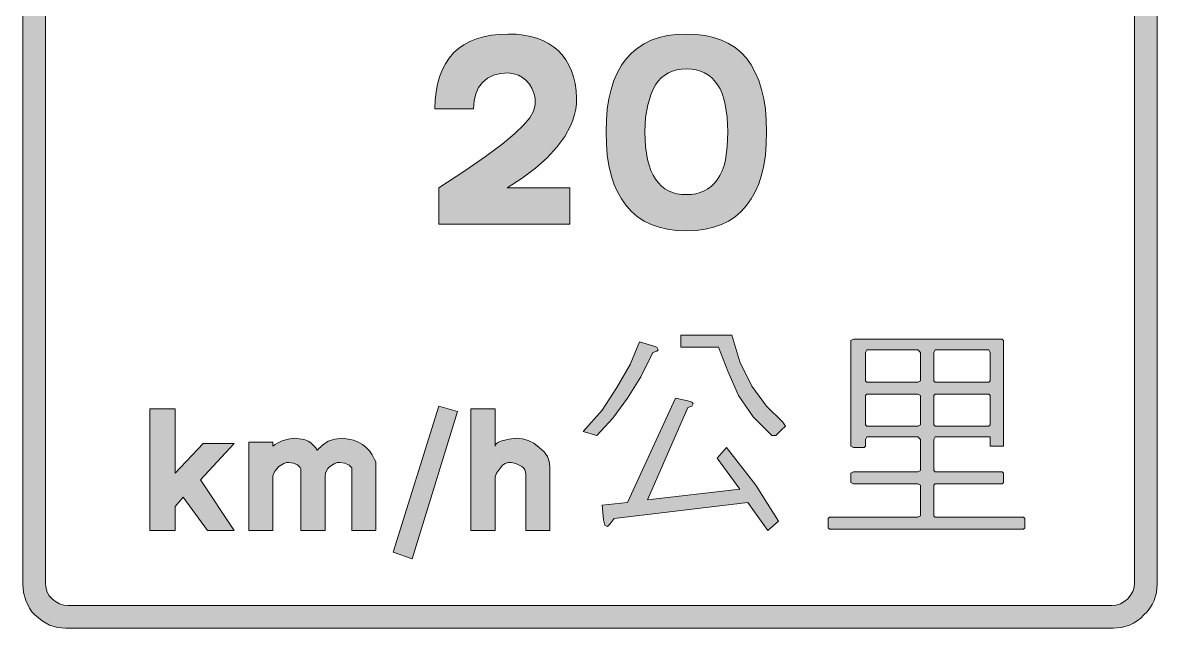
# Model space of a CAD drawing. Header units: metres. Extents: x 157 to 412, y 10 to 264.
# Drawn here: x 157.1 to 411.5, y 9.6 to 145.3 of the extents above; entities that cross this region are included whole.
import ezdxf

# ---------------------------------------------------------------- set-up
doc = ezdxf.new("R2010")
doc.units = ezdxf.units.M
doc.layers.add('FILL_BLACK_000000', color=7, linetype='Continuous', true_color=0x000000)

msp = doc.modelspace()

# ---------------------------------------------------------------- hatches: boundary and pattern name
at = {"layer": 'FILL_BLACK_000000', "true_color": 0x000000}
h = msp.add_hatch(color=7, dxfattribs=at)
h.dxf.hatch_style = 1
h.paths.add_polyline_path([(157.78, 257.96), (158.63, 259.67), (159.81, 261.3), (161.44, 262.48), (163.15, 263.32), (164.91, 263.83), (166.71, 264), (401.61, 264), (403.45, 263.83), (405.28, 263.32), (407.01, 262.48), (407.8, 261.93), (408.51, 261.3), (409.86, 259.67), (410.8, 257.96), (411.34, 256.2), (411.51, 254.4), (411.51, 19.5), (411.34, 17.66), (410.8, 15.82), (410.38, 14.94), (409.86, 14.1), (409.24, 13.31), (408.51, 12.6), (407.8, 11.87), (407.01, 11.25), (406.17, 10.73), (405.28, 10.31), (403.45, 9.77), (401.61, 9.6), (166.71, 9.6), (164.91, 9.77), (163.15, 10.31), (161.44, 11.25), (159.81, 12.6), (159.18, 13.31), (158.63, 14.1), (157.78, 15.82), (157.28, 17.66), (157.11, 19.5), (157.11, 254.4), (157.28, 256.2), (157.78, 257.96)])
h.paths.add_polyline_path([(166.23, 258.8), (165.25, 258.52), (164.38, 258.08), (163.63, 257.47), (163.03, 256.73), (162.58, 255.86), (162.31, 254.88), (162.21, 253.8), (162.21, 19.8), (162.28, 18.86), (162.51, 17.89), (162.97, 16.97), (163.71, 16.2), (164.48, 15.59), (165.4, 15.11), (166.37, 14.81), (167.31, 14.7), (401.31, 14.7), (402.3, 14.81), (403.25, 15.12), (404.11, 15.6), (404.87, 16.24), (405.51, 17), (405.99, 17.86), (406.3, 18.81), (406.41, 19.8), (406.41, 253.8), (406.34, 254.74), (406.11, 255.71), (405.65, 256.63), (404.91, 257.4), (404.14, 258.14), (403.22, 258.6), (402.25, 258.83), (401.31, 258.9), (167.31, 258.9), (166.23, 258.8)], flags=16)
h = msp.add_hatch(color=7, dxfattribs=at)
h.dxf.hatch_style = 1
h.paths.add_polyline_path([(264.21, 133.96), (262.64, 133.55), (261.3, 132.88), (260.2, 131.96), (259.33, 130.8), (258.71, 129.42), (258.34, 127.81), (258.21, 126), (249.51, 126), (249.58, 127.97), (249.79, 129.82), (250.13, 131.57), (250.6, 133.2), (251.19, 134.72), (251.91, 136.12), (252.75, 137.42), (253.71, 138.6), (254.79, 139.56), (256.01, 140.4), (257.36, 141.12), (258.85, 141.71), (260.46, 142.18), (262.19, 142.52), (264.04, 142.73), (266.01, 142.8), (267.76, 142.74), (269.41, 142.56), (270.96, 142.27), (272.41, 141.86), (273.75, 141.33), (274.99, 140.7), (276.12, 139.95), (277.15, 139.09), (278.06, 138.12), (278.87, 137.04), (279.56, 135.86), (280.14, 134.57), (280.61, 133.18), (280.96, 131.69), (281.19, 130.09), (281.31, 128.4), (281.31, 127.5), (281.31, 127.2), (281.14, 125.96), (280.86, 124.73), (280.47, 123.49), (279.97, 122.26), (278.64, 119.82), (276.88, 117.41), (274.71, 115.04), (272.11, 112.73), (269.11, 110.48), (265.71, 108.3), (279.81, 108.3), (279.81, 100.2), (250.41, 100.2), (250.41, 108.3), (256.22, 112.14), (260.91, 115.38), (264.6, 118.11), (267.4, 120.41), (269.42, 122.36), (270.79, 124.04), (271.61, 125.52), (272.01, 126.9), (272.01, 127.2), (272.01, 128.4), (271.72, 129.58), (271.28, 130.64), (270.72, 131.57), (270.02, 132.37), (269.2, 133.03), (268.26, 133.55), (267.19, 133.9), (266.01, 134.1), (264.21, 133.96)])
h = msp.add_hatch(color=7, dxfattribs=at)
h.dxf.hatch_style = 1
h.paths.add_polyline_path([(323.63, 115.66), (323.28, 113.33), (322.78, 111.19), (322.15, 109.23), (321.38, 107.44), (320.46, 105.83), (319.41, 104.4), (318.21, 103.04), (316.88, 101.86), (315.4, 100.88), (313.78, 100.09), (312.03, 99.48), (310.13, 99.04), (308.09, 98.78), (305.91, 98.7), (303.73, 98.78), (301.69, 99.04), (299.79, 99.48), (298.03, 100.09), (296.42, 100.88), (294.94, 101.86), (293.61, 103.04), (292.41, 104.4), (291.36, 105.83), (290.44, 107.44), (289.67, 109.23), (289.03, 111.19), (288.54, 113.33), (288.19, 115.66), (287.98, 118.19), (287.91, 120.9), (287.98, 123.52), (288.19, 125.98), (288.54, 128.27), (289.03, 130.4), (289.67, 132.36), (290.44, 134.16), (291.36, 135.79), (292.41, 137.25), (293.61, 138.54), (294.94, 139.67), (296.42, 140.62), (298.03, 141.4), (299.79, 142.01), (301.69, 142.45), (303.73, 142.71), (305.91, 142.8), (308.09, 142.72), (310.13, 142.46), (312.03, 142.04), (313.78, 141.45), (315.4, 140.69), (316.88, 139.76), (318.21, 138.67), (319.41, 137.4), (320.46, 135.87), (321.38, 134.19), (322.15, 132.36), (322.78, 130.39), (323.28, 128.26), (323.63, 125.97), (323.84, 123.52), (323.91, 120.9), (323.84, 118.19), (323.63, 115.66)])
h.paths.add_polyline_path([(297.22, 114.65), (297.56, 113.38), (297.97, 112.22), (298.45, 111.18), (299.01, 110.25), (299.64, 109.43), (300.33, 108.73), (301.09, 108.14), (301.93, 107.65), (302.82, 107.28), (303.79, 107.01), (304.82, 106.85), (305.91, 106.8), (307.01, 106.86), (308.04, 107.02), (309.02, 107.29), (309.92, 107.66), (310.76, 108.13), (311.52, 108.7), (312.21, 109.36), (312.81, 110.1), (313.43, 111.06), (313.94, 112.12), (314.36, 113.31), (314.68, 114.6), (315.09, 117.52), (315.21, 120.9), (315.07, 124.18), (314.64, 127.03), (314.32, 128.29), (313.93, 129.45), (313.46, 130.5), (312.92, 131.44), (312.31, 132.27), (311.62, 132.99), (310.86, 133.6), (310.02, 134.1), (309.11, 134.5), (308.12, 134.78), (307.05, 134.94), (305.91, 135), (304.81, 134.94), (303.78, 134.77), (302.8, 134.49), (301.9, 134.1), (301.06, 133.59), (300.3, 132.97), (299.61, 132.24), (299.01, 131.4), (298.48, 130.44), (298, 129.38), (297.25, 126.94), (296.77, 124.1), (296.61, 120.9), (296.76, 117.54), (297.22, 114.65)], flags=16)
h = msp.add_hatch(color=7, dxfattribs=at)
h.dxf.hatch_style = 1
h.paths.add_polyline_path([(295.41, 73.8), (298.41, 72.9), (299.31, 72.6), (299.61, 72), (299.31, 71.7), (298.41, 71.4), (295.71, 66), (292.71, 61.2), (289.41, 56.7), (285.81, 52.8), (282.81, 53.7), (287.01, 58.5), (290.31, 63.6), (293.31, 68.7), (295.41, 73.8)])
h = msp.add_hatch(color=7, dxfattribs=at)
h.dxf.hatch_style = 1
h.paths.add_polyline_path([(304.71, 72.6), (304.71, 75.3), (316.11, 75.3), (317.91, 69.3), (320.61, 63.9), (323.91, 59.4), (327.51, 55.8), (328.11, 54.9), (327.21, 54), (326.01, 52.8), (325.11, 52.8), (320.91, 57), (317.61, 61.8), (315.21, 67.2), (313.11, 72.6), (304.71, 72.6)])
h = msp.add_hatch(color=7, dxfattribs=at)
h.dxf.hatch_style = 1
h.paths.add_polyline_path([(377.01, 42.3), (376.71, 42), (361.71, 42), (361.41, 41.7), (361.41, 34.8), (361.71, 34.5), (381.51, 34.5), (381.81, 34.2), (381.81, 32.1), (381.51, 31.8), (338.01, 31.8), (337.71, 32.1), (337.71, 34.2), (338.01, 34.5), (357.81, 34.5), (358.41, 34.8), (358.41, 41.7), (357.81, 42), (343.41, 42), (342.81, 42.3), (342.81, 44.4), (343.41, 44.7), (357.81, 44.7), (358.41, 45), (358.41, 51.9), (357.81, 52.5), (346.41, 52.5), (346.11, 51.9), (346.11, 50.4), (345.81, 50.1), (343.41, 50.1), (342.81, 50.4), (342.81, 74.1), (343.41, 74.4), (376.71, 74.4), (377.01, 74.1), (377.01, 50.4), (374.01, 50.4), (374.01, 52.5), (361.71, 52.5), (361.41, 51.9), (361.41, 45), (361.71, 44.7), (376.71, 44.7), (377.01, 44.4), (377.01, 42.3)])
h.paths.add_polyline_path([(361.41, 61.8), (361.41, 55.2), (361.71, 54.9), (373.71, 54.9), (374.01, 55.2), (374.01, 61.8), (373.71, 62.1), (361.71, 62.1), (361.41, 61.8)], flags=16)
h.paths.add_polyline_path([(361.71, 72), (361.41, 71.4), (361.41, 65.1), (361.71, 64.8), (373.71, 64.8), (374.01, 65.1), (374.01, 71.4), (373.71, 72), (361.71, 72)], flags=16)
h.paths.add_polyline_path([(358.41, 71.4), (357.81, 72), (346.41, 72), (346.11, 71.4), (346.11, 65.1), (346.41, 64.8), (357.81, 64.8), (358.41, 65.1), (358.41, 71.4)], flags=16)
h.paths.add_polyline_path([(358.41, 55.2), (358.41, 61.8), (357.81, 62.1), (346.41, 62.1), (346.11, 61.8), (346.11, 55.2), (346.41, 54.9), (357.81, 54.9), (358.41, 55.2)], flags=16)
h = msp.add_hatch(color=7, dxfattribs=at)
h.dxf.hatch_style = 1
h.paths.add_polyline_path([(289.71, 34.2), (288.81, 33), (288.21, 32.4), (287.61, 32.7), (287.31, 33.9), (287.01, 37.2), (292.71, 37.8), (303.51, 61.2), (306.21, 60.6), (307.11, 60.3), (307.41, 60), (307.11, 59.4), (306.21, 59.1), (297.21, 38.4), (317.91, 40.8), (312.81, 47.7), (314.91, 50.1), (321.51, 41.7), (326.61, 33.6), (324.21, 31.5), (319.71, 37.8), (289.71, 34.2)])
h = msp.add_hatch(color=7, dxfattribs=at)
h.dxf.hatch_style = 1
h.paths.add_polyline_path([(198.51, 31.5), (193.11, 39), (191.31, 36.9), (191.31, 31.5), (185.61, 31.5), (185.61, 58.8), (191.31, 58.8), (191.31, 44.4), (197.61, 51), (204.51, 51), (197.01, 42.9), (204.51, 31.5), (198.51, 31.5)])
h = msp.add_hatch(color=7, dxfattribs=at)
h.dxf.hatch_style = 1
h.paths.add_polyline_path([(244.41, 25.2), (240.21, 26.7), (250.41, 59.4), (254.61, 58.2), (244.41, 25.2)])
h = msp.add_hatch(color=7, dxfattribs=at)
h.dxf.hatch_style = 1
h.paths.add_polyline_path([(269.91, 31.5), (269.91, 44.1), (269.85, 44.59), (269.68, 45.11), (269.4, 45.58), (269.01, 45.9), (267.7, 46.57), (266.61, 46.8), (265.94, 46.74), (265.3, 46.54), (264.71, 46.17), (264.21, 45.6), (263.31, 44.4), (263.05, 43.54), (263.01, 42.9), (263.01, 31.5), (257.61, 31.5), (257.61, 58.8), (263.01, 58.8), (263.01, 50.4), (263.08, 50.67), (263.31, 51), (263.77, 51.33), (264.51, 51.6), (266.16, 52.01), (267.81, 52.2), (269.16, 52.08), (270.47, 51.71), (271.73, 51.06), (272.91, 50.1), (274.04, 49.15), (274.78, 48.11), (275.19, 47.02), (275.31, 45.9), (275.31, 31.5), (269.91, 31.5)])
h = msp.add_hatch(color=7, dxfattribs=at)
h.dxf.hatch_style = 1
h.paths.add_polyline_path([(230.91, 45), (230.91, 45.6), (230.31, 46.2), (229.37, 46.61), (228.21, 46.8), (227.64, 46.73), (227.06, 46.54), (226, 45.86), (225.56, 45.41), (225.21, 44.9), (224.99, 44.36), (224.91, 43.8), (224.91, 31.5), (219.51, 31.5), (219.51, 45), (219.46, 45.34), (219.3, 45.66), (218.72, 46.24), (217.86, 46.65), (216.81, 46.8), (216.24, 46.73), (215.66, 46.54), (214.56, 45.86), (213.69, 44.9), (213.39, 44.36), (213.21, 43.8), (213.21, 31.5), (207.81, 31.5), (207.81, 51.3), (213.21, 51.3), (213.21, 50.4), (213.71, 50.8), (214.26, 51.11), (215.31, 51.6), (216.66, 52.01), (218.01, 52.2), (219.69, 52.03), (220.44, 51.82), (221.12, 51.52), (221.73, 51.15), (222.27, 50.68), (222.73, 50.13), (223.11, 49.5), (224.3, 50.68), (225.62, 51.52), (227.12, 52.03), (228.81, 52.2), (230.1, 52.03), (231.28, 51.75), (232.35, 51.34), (233.31, 50.81), (234.15, 50.16), (234.88, 49.37), (235.5, 48.46), (236.01, 47.4), (236.27, 46.95), (236.31, 46.5), (236.31, 45.9), (236.31, 45.6), (236.31, 31.5), (230.91, 31.5), (230.91, 45)])

# ---------------------------------------------------------------- linework, layer by layer
at = {"layer": 'FILL_BLACK_000000', "lineweight": 0, "true_color": 0x000000}
for points in [[(411.51, 254.4), (411.51, 19.5), (411.34, 17.66), (410.8, 15.82), (410.38, 14.94), (409.86, 14.1), (409.24, 13.31), (408.51, 12.6), (407.8, 11.87), (407.01, 11.25), (406.17, 10.73), (405.28, 10.31), (403.45, 9.77), (401.61, 9.6), (166.71, 9.6), (164.91, 9.77), (163.15, 10.31), (161.44, 11.25), (159.81, 12.6), (159.18, 13.31), (158.63, 14.1), (157.78, 15.82), (157.28, 17.66), (157.11, 19.5), (157.11, 254.4)], [(162.21, 253.8), (162.21, 19.8), (162.28, 18.86), (162.51, 17.89), (162.97, 16.97), (163.71, 16.2), (164.48, 15.59), (165.4, 15.11), (166.37, 14.81), (167.31, 14.7), (401.31, 14.7), (402.3, 14.81), (403.25, 15.12), (404.11, 15.6), (404.87, 16.24), (405.51, 17), (405.99, 17.86), (406.3, 18.81), (406.41, 19.8), (406.41, 253.8)]]:
    msp.add_lwpolyline(points, dxfattribs=at)
for points in [[(264.21, 133.96), (262.64, 133.55), (261.3, 132.88), (260.2, 131.96), (259.33, 130.8), (258.71, 129.42), (258.34, 127.81), (258.21, 126), (249.51, 126), (249.58, 127.97), (249.79, 129.82), (250.13, 131.57), (250.6, 133.2), (251.19, 134.72), (251.91, 136.12), (252.75, 137.42), (253.71, 138.6), (254.79, 139.56), (256.01, 140.4), (257.36, 141.12), (258.85, 141.71), (260.46, 142.18), (262.19, 142.52), (264.04, 142.73), (266.01, 142.8), (267.76, 142.74), (269.41, 142.56), (270.96, 142.27), (272.41, 141.86), (273.75, 141.33), (274.99, 140.7), (276.12, 139.95), (277.15, 139.09), (278.06, 138.12), (278.87, 137.04), (279.56, 135.86), (280.14, 134.57), (280.61, 133.18), (280.96, 131.69), (281.19, 130.09), (281.31, 128.4), (281.31, 127.5), (281.31, 127.2), (281.14, 125.96), (280.86, 124.73), (280.47, 123.49), (279.97, 122.26), (278.64, 119.82), (276.88, 117.41), (274.71, 115.04), (272.11, 112.73), (269.11, 110.48), (265.71, 108.3), (279.81, 108.3), (279.81, 100.2), (250.41, 100.2), (250.41, 108.3), (256.22, 112.14), (260.91, 115.38), (264.6, 118.11), (267.4, 120.41), (269.42, 122.36), (270.79, 124.04), (271.61, 125.52), (272.01, 126.9), (272.01, 127.2), (272.01, 128.4), (271.72, 129.58), (271.28, 130.64), (270.72, 131.57), (270.02, 132.37), (269.2, 133.03), (268.26, 133.55), (267.19, 133.9), (266.01, 134.1)], [(323.63, 115.66), (323.28, 113.33), (322.78, 111.19), (322.15, 109.23), (321.38, 107.44), (320.46, 105.83), (319.41, 104.4), (318.21, 103.04), (316.88, 101.86), (315.4, 100.88), (313.78, 100.09), (312.03, 99.48), (310.13, 99.04), (308.09, 98.78), (305.91, 98.7), (303.73, 98.78), (301.69, 99.04), (299.79, 99.48), (298.03, 100.09), (296.42, 100.88), (294.94, 101.86), (293.61, 103.04), (292.41, 104.4), (291.36, 105.83), (290.44, 107.44), (289.67, 109.23), (289.03, 111.19), (288.54, 113.33), (288.19, 115.66), (287.98, 118.19), (287.91, 120.9), (287.98, 123.52), (288.19, 125.98), (288.54, 128.27), (289.03, 130.4), (289.67, 132.36), (290.44, 134.16), (291.36, 135.79), (292.41, 137.25), (293.61, 138.54), (294.94, 139.67), (296.42, 140.62), (298.03, 141.4), (299.79, 142.01), (301.69, 142.45), (303.73, 142.71), (305.91, 142.8), (308.09, 142.72), (310.13, 142.46), (312.03, 142.04), (313.78, 141.45), (315.4, 140.69), (316.88, 139.76), (318.21, 138.67), (319.41, 137.4), (320.46, 135.87), (321.38, 134.19), (322.15, 132.36), (322.78, 130.39), (323.28, 128.26), (323.63, 125.97), (323.84, 123.52), (323.91, 120.9), (323.84, 118.19)], [(297.22, 114.65), (297.56, 113.38), (297.97, 112.22), (298.45, 111.18), (299.01, 110.25), (299.64, 109.43), (300.33, 108.73), (301.09, 108.14), (301.93, 107.65), (302.82, 107.28), (303.79, 107.01), (304.82, 106.85), (305.91, 106.8), (307.01, 106.86), (308.04, 107.02), (309.02, 107.29), (309.92, 107.66), (310.76, 108.13), (311.52, 108.7), (312.21, 109.36), (312.81, 110.1), (313.43, 111.06), (313.94, 112.12), (314.36, 113.31), (314.68, 114.6), (315.09, 117.52), (315.21, 120.9), (315.07, 124.18), (314.64, 127.03), (314.32, 128.29), (313.93, 129.45), (313.46, 130.5), (312.92, 131.44), (312.31, 132.27), (311.62, 132.99), (310.86, 133.6), (310.02, 134.1), (309.11, 134.5), (308.12, 134.78), (307.05, 134.94), (305.91, 135), (304.81, 134.94), (303.78, 134.77), (302.8, 134.49), (301.9, 134.1), (301.06, 133.59), (300.3, 132.97), (299.61, 132.24), (299.01, 131.4), (298.48, 130.44), (298, 129.38), (297.25, 126.94), (296.77, 124.1), (296.61, 120.9), (296.76, 117.54)], [(295.41, 73.8), (298.41, 72.9), (299.31, 72.6), (299.61, 72), (299.31, 71.7), (298.41, 71.4), (295.71, 66), (292.71, 61.2), (289.41, 56.7), (285.81, 52.8), (282.81, 53.7), (287.01, 58.5), (290.31, 63.6), (293.31, 68.7)], [(304.71, 72.6), (304.71, 75.3), (316.11, 75.3), (317.91, 69.3), (320.61, 63.9), (323.91, 59.4), (327.51, 55.8), (328.11, 54.9), (327.21, 54), (326.01, 52.8), (325.11, 52.8), (320.91, 57), (317.61, 61.8), (315.21, 67.2), (313.11, 72.6)], [(377.01, 42.3), (376.71, 42), (361.71, 42), (361.41, 41.7), (361.41, 34.8), (361.71, 34.5), (381.51, 34.5), (381.81, 34.2), (381.81, 32.1), (381.51, 31.8), (338.01, 31.8), (337.71, 32.1), (337.71, 34.2), (338.01, 34.5), (357.81, 34.5), (358.41, 34.8), (358.41, 41.7), (357.81, 42), (343.41, 42), (342.81, 42.3), (342.81, 44.4), (343.41, 44.7), (357.81, 44.7), (358.41, 45), (358.41, 51.9), (357.81, 52.5), (346.41, 52.5), (346.11, 51.9), (346.11, 50.4), (345.81, 50.1), (343.41, 50.1), (342.81, 50.4), (342.81, 74.1), (343.41, 74.4), (376.71, 74.4), (377.01, 74.1), (377.01, 50.4), (374.01, 50.4), (374.01, 52.5), (361.71, 52.5), (361.41, 51.9), (361.41, 45), (361.71, 44.7), (376.71, 44.7), (377.01, 44.4)], [(358.41, 71.4), (357.81, 72), (346.41, 72), (346.11, 71.4), (346.11, 65.1), (346.41, 64.8), (357.81, 64.8), (358.41, 65.1)], [(361.71, 72), (361.41, 71.4), (361.41, 65.1), (361.71, 64.8), (373.71, 64.8), (374.01, 65.1), (374.01, 71.4), (373.71, 72)], [(289.71, 34.2), (288.81, 33), (288.21, 32.4), (287.61, 32.7), (287.31, 33.9), (287.01, 37.2), (292.71, 37.8), (303.51, 61.2), (306.21, 60.6), (307.11, 60.3), (307.41, 60), (307.11, 59.4), (306.21, 59.1), (297.21, 38.4), (317.91, 40.8), (312.81, 47.7), (314.91, 50.1), (321.51, 41.7), (326.61, 33.6), (324.21, 31.5), (319.71, 37.8)], [(358.41, 55.2), (358.41, 61.8), (357.81, 62.1), (346.41, 62.1), (346.11, 61.8), (346.11, 55.2), (346.41, 54.9), (357.81, 54.9)], [(361.41, 61.8), (361.41, 55.2), (361.71, 54.9), (373.71, 54.9), (374.01, 55.2), (374.01, 61.8), (373.71, 62.1), (361.71, 62.1)], [(198.51, 31.5), (193.11, 39), (191.31, 36.9), (191.31, 31.5), (185.61, 31.5), (185.61, 58.8), (191.31, 58.8), (191.31, 44.4), (197.61, 51), (204.51, 51), (197.01, 42.9), (204.51, 31.5)], [(244.41, 25.2), (240.21, 26.7), (250.41, 59.4), (254.61, 58.2)], [(269.91, 31.5), (269.91, 44.1), (269.85, 44.59), (269.68, 45.11), (269.4, 45.58), (269.01, 45.9), (267.7, 46.57), (266.61, 46.8), (265.94, 46.74), (265.3, 46.54), (264.71, 46.17), (264.21, 45.6), (263.31, 44.4), (263.05, 43.54), (263.01, 42.9), (263.01, 31.5), (257.61, 31.5), (257.61, 58.8), (263.01, 58.8), (263.01, 50.4), (263.08, 50.67), (263.31, 51), (263.77, 51.33), (264.51, 51.6), (266.16, 52.01), (267.81, 52.2), (269.16, 52.08), (270.47, 51.71), (271.73, 51.06), (272.91, 50.1), (274.04, 49.15), (274.78, 48.11), (275.19, 47.02), (275.31, 45.9), (275.31, 31.5)], [(230.91, 45), (230.91, 45.6), (230.31, 46.2), (229.37, 46.61), (228.21, 46.8), (227.64, 46.73), (227.06, 46.54), (226, 45.86), (225.56, 45.41), (225.21, 44.9), (224.99, 44.36), (224.91, 43.8), (224.91, 31.5), (219.51, 31.5), (219.51, 45), (219.46, 45.34), (219.3, 45.66), (218.72, 46.24), (217.86, 46.65), (216.81, 46.8), (216.24, 46.73), (215.66, 46.54), (214.56, 45.86), (213.69, 44.9), (213.39, 44.36), (213.21, 43.8), (213.21, 31.5), (207.81, 31.5), (207.81, 51.3), (213.21, 51.3), (213.21, 50.4), (213.71, 50.8), (214.26, 51.11), (215.31, 51.6), (216.66, 52.01), (218.01, 52.2), (219.69, 52.03), (220.44, 51.82), (221.12, 51.52), (221.73, 51.15), (222.27, 50.68), (222.73, 50.13), (223.11, 49.5), (224.3, 50.68), (225.62, 51.52), (227.12, 52.03), (228.81, 52.2), (230.1, 52.03), (231.28, 51.75), (232.35, 51.34), (233.31, 50.81), (234.15, 50.16), (234.88, 49.37), (235.5, 48.46), (236.01, 47.4), (236.27, 46.95), (236.31, 46.5), (236.31, 45.9), (236.31, 45.6), (236.31, 31.5), (230.91, 31.5)]]:
    msp.add_lwpolyline(points, close=True, dxfattribs=at)

doc.saveas('drawing.dxf')
